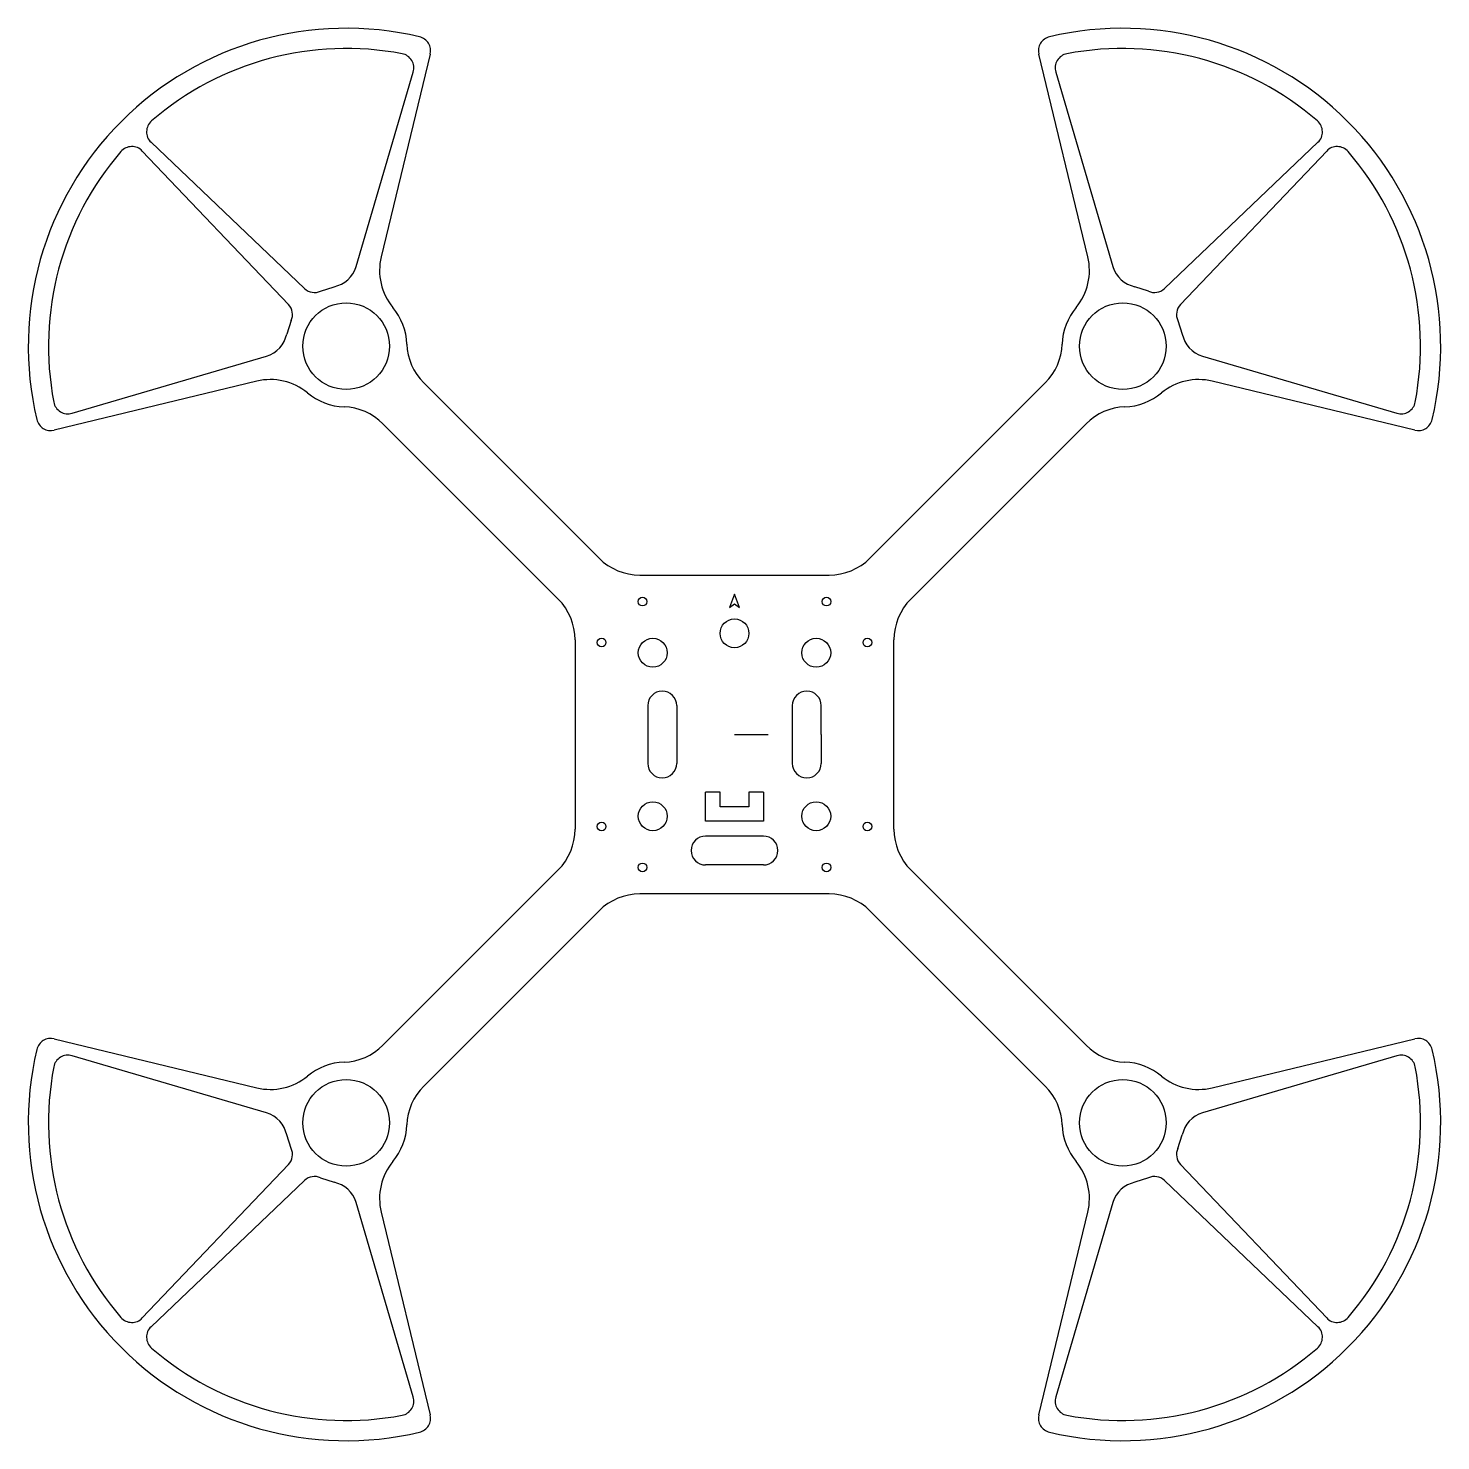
# Model space of a CAD drawing. Header units: millimetres. Extents: x -244 to 244, y -244 to 244.
import ezdxf

# ---------------------------------------------------------------- set-up
doc = ezdxf.new("R2010")
doc.units = ezdxf.units.MM

msp = doc.modelspace()

# ---------------------------------------------------------------- linework, layer by layer
for p, q in [((-105.27, 235.34), (-122.24, 165.24)), ((122.24, 165.24), (105.27, 235.34)), ((-130.93, 161.91), (-111.14, 229.19)), ((111.14, 229.19), (130.93, 161.91)), ((-154.3, 148.77), (-204.88, 201.87)), ((-201.87, 204.88), (-148.77, 154.3)), ((148.77, 154.3), (201.87, 204.88)), ((204.88, 201.87), (154.3, 148.77)), ((-143.21, 153.39), (-138.54, 154.93)), ((143.21, 153.39), (138.54, 154.93)), ((-153.39, 143.21), (-154.93, 138.54)), ((153.39, 143.21), (154.93, 138.54)), ((-229.19, 111.14), (-161.91, 130.93)), ((161.91, 130.93), (229.19, 111.14)), ((-165.24, 122.24), (-235.34, 105.27)), ((235.34, 105.27), (165.24, 122.24)), ((-46.87, 61.01), (-107.52, 121.66)), ((46.87, 61.01), (107.52, 121.66)), ((-61.01, 46.87), (-121.66, 107.52)), ((61.01, 46.87), (121.66, 107.52)), ((-32.73, 55.15), (32.73, 55.15)), ((-55.15, 32.73), (-55.15, -32.73)), ((55.15, -32.73), (55.15, 32.73)), ((-30, 10), (-30, -10)), ((-20, 10), (-20, -10)), ((20, 10), (20, -10)), ((30, 0), (30, 10)), ((0, 0), (11.64, 0)), ((30, 0), (30, -10)), ((-10, -30), (-10, -20)), ((-5, -20), (-10, -20)), ((-5, -25), (-5, -20)), ((10, -20), (5, -20)), ((5, -20), (5, -25)), ((10, -20), (10, -30)), ((5, -25), (-5, -25)), ((10, -30), (-10, -30)), ((10, -35.15), (-10, -35.15)), ((-61.01, -46.87), (-121.66, -107.52)), ((10, -45.15), (-10, -45.15)), ((61.01, -46.87), (121.66, -107.52)), ((32.73, -55.15), (-32.73, -55.15)), ((-46.87, -61.01), (-107.52, -121.66)), ((46.87, -61.01), (107.52, -121.66)), ((-235.34, -105.27), (-165.24, -122.24)), ((165.24, -122.24), (235.34, -105.27)), ((-161.91, -130.93), (-229.19, -111.14)), ((229.19, -111.14), (161.91, -130.93)), ((-153.39, -143.21), (-154.93, -138.54)), ((153.39, -143.21), (154.93, -138.54)), ((-204.88, -201.87), (-154.3, -148.77)), ((154.3, -148.77), (204.88, -201.87)), ((-148.77, -154.3), (-201.87, -204.88)), ((-143.21, -153.39), (-138.54, -154.93)), ((143.21, -153.39), (138.54, -154.93)), ((201.87, -204.88), (148.77, -154.3)), ((-111.14, -229.19), (-130.93, -161.91)), ((-122.24, -165.24), (-105.27, -235.34)), ((105.27, -235.34), (122.24, -165.24)), ((130.93, -161.91), (111.14, -229.19))]:
    msp.add_line(p, q)
msp.add_lwpolyline([(0, 48.61), (-1.7, 43.94), (0, 45.25), (1.7, 43.94)], close=True)
for centre, radius in [((-134.35, 134.35), 15), ((134.35, 134.35), 15), ((-31.82, 45.96), 1.5), ((31.82, 45.96), 1.5), ((0, 35), 5), ((-45.96, 31.82), 1.5), ((-28.28, 28.28), 5), ((28.28, 28.28), 5), ((45.96, 31.82), 1.5), ((-28.28, -28.28), 5), ((28.28, -28.28), 5), ((-45.96, -31.82), 1.5), ((45.96, -31.82), 1.5), ((-31.82, -45.96), 1.5), ((31.82, -45.96), 1.5), ((-134.35, -134.35), 15), ((134.35, -134.35), 15)]:
    msp.add_circle(centre, radius)
for centre, radius, start, end in [((-134.35, 134.35), 110, 76.6642, 193.3358), ((-110.13, 236.52), 5, 346.391, 76.6642), ((110.13, 236.52), 5, 103.3358, 193.609), ((134.35, 134.35), 110, 346.6642, 103.3358), ((-134.35, 134.35), 103, 79.1715, 130.8285), ((-115.94, 230.61), 5, 343.609, 79.1715), ((115.94, 230.61), 5, 100.8285, 196.391), ((134.35, 134.35), 103, 49.1715, 100.8285), ((-198.42, 208.5), 5, 130.8285, 226.391), ((198.42, 208.5), 5, 313.609, 49.1715), ((-134.35, 134.35), 103, 139.1715, 190.8285), ((-208.5, 198.42), 5, 43.609, 139.1715), ((208.5, 198.42), 5, 40.8285, 136.391), ((134.35, 134.35), 103, 349.1715, 40.8285), ((-140.53, 164.73), 10, 281.4953, 343.609), ((-102.8, 160.54), 20, 166.391, 219.6969), ((102.8, 160.54), 20, 320.3031, 13.609), ((140.53, 164.73), 10, 196.391, 258.5047), ((140.53, 164.73), 10, 196.391, 258.5047), ((-145.32, 157.92), 5, 226.391, 294.9615), ((145.32, 157.92), 5, 245.0385, 313.609), ((-157.92, 145.32), 5, 335.0385, 43.609), ((-134.35, 134.35), 21, 2.0297, 39.6969), ((134.35, 134.35), 21, 140.3031, 177.9703), ((157.92, 145.32), 5, 136.391, 204.9615), ((-164.73, 140.53), 10, 286.391, 348.5047), ((-164.73, 140.53), 10, 286.391, 348.5047), ((164.73, 140.53), 10, 191.4953, 253.609), ((-93.38, 135.8), 20, 182.0297, 225), ((93.38, 135.8), 20, 315, 357.9703), ((-160.54, 102.8), 20, 50.3031, 103.609), ((160.54, 102.8), 20, 76.391, 129.6969), ((-134.35, 134.35), 21, 230.3031, 267.9703), ((134.35, 134.35), 21, 272.0297, 309.6969), ((-230.61, 115.94), 5, 190.8285, 286.391), ((-135.8, 93.38), 20, 45, 87.9703), ((135.8, 93.38), 20, 92.0297, 135), ((230.61, 115.94), 5, 253.609, 349.1715), ((-236.52, 110.13), 5, 193.3358, 283.609), ((236.52, 110.13), 5, 256.391, 346.6642), ((-32.73, 75.15), 20, 225, 270), ((32.73, 75.15), 20, 270, 315), ((-75.15, 32.73), 20, 0, 45), ((75.15, 32.73), 20, 135, 180), ((-25, 10), 5, 0, 180), ((25, 10), 5, 360, 180), ((-25, -10), 5, 180, 0), ((25, -10), 5, 180, 0), ((-75.15, -32.73), 20, 315, 0), ((75.15, -32.73), 20, 180, 225), ((-10, -40.15), 5, 90, 270), ((10, -40.15), 5, 270, 90), ((-32.73, -75.15), 20, 90, 135), ((32.73, -75.15), 20, 45, 90), ((-236.52, -110.13), 5, 76.391, 166.6642), ((236.52, -110.13), 5, 13.3358, 103.609), ((-134.35, -134.35), 110, 166.6642, 283.3358), ((-230.61, -115.94), 5, 73.609, 169.1715), ((-135.8, -93.38), 20, 272.0297, 315), ((134.35, -134.35), 110, 256.6642, 13.3358), ((135.8, -93.38), 20, 225, 267.9703), ((230.61, -115.94), 5, 10.8285, 106.391), ((-134.35, -134.35), 103, 169.1715, 220.8285), ((-134.35, -134.35), 21, 92.0297, 129.6969), ((134.35, -134.35), 21, 50.3031, 87.9703), ((134.35, -134.35), 103, 319.1715, 10.8285), ((-160.54, -102.8), 20, 256.391, 309.6969), ((-93.38, -135.8), 20, 135, 177.9703), ((93.38, -135.8), 20, 2.0297, 45), ((160.54, -102.8), 20, 230.3031, 283.609), ((-164.73, -140.53), 10, 11.4953, 73.609), ((164.73, -140.53), 10, 106.391, 168.5047), ((164.73, -140.53), 10, 106.391, 168.5047), ((-134.35, -134.35), 21, 320.3031, 357.9703), ((134.35, -134.35), 21, 182.0297, 219.6969), ((-157.92, -145.32), 5, 316.391, 24.9615), ((157.92, -145.32), 5, 155.0385, 223.609), ((-102.8, -160.54), 20, 140.3031, 193.609), ((102.8, -160.54), 20, 346.391, 39.6969), ((-145.32, -157.92), 5, 65.0385, 133.609), ((-140.53, -164.73), 10, 16.391, 78.5047), ((-140.53, -164.73), 10, 16.391, 78.5047), ((140.53, -164.73), 10, 101.4953, 163.609), ((145.32, -157.92), 5, 46.391, 114.9615), ((-208.5, -198.42), 5, 220.8285, 316.391), ((-198.42, -208.5), 5, 133.609, 229.1715), ((198.42, -208.5), 5, 310.8285, 46.391), ((208.5, -198.42), 5, 223.609, 319.1715), ((-134.35, -134.35), 103, 229.1715, 280.8285), ((134.35, -134.35), 103, 259.1715, 310.8285), ((-115.94, -230.61), 5, 280.8285, 16.391), ((115.94, -230.61), 5, 163.609, 259.1715), ((-110.13, -236.52), 5, 283.3358, 13.609), ((110.13, -236.52), 5, 166.391, 256.6642)]:
    msp.add_arc(centre, radius, start, end)

doc.saveas('drawing.dxf')
